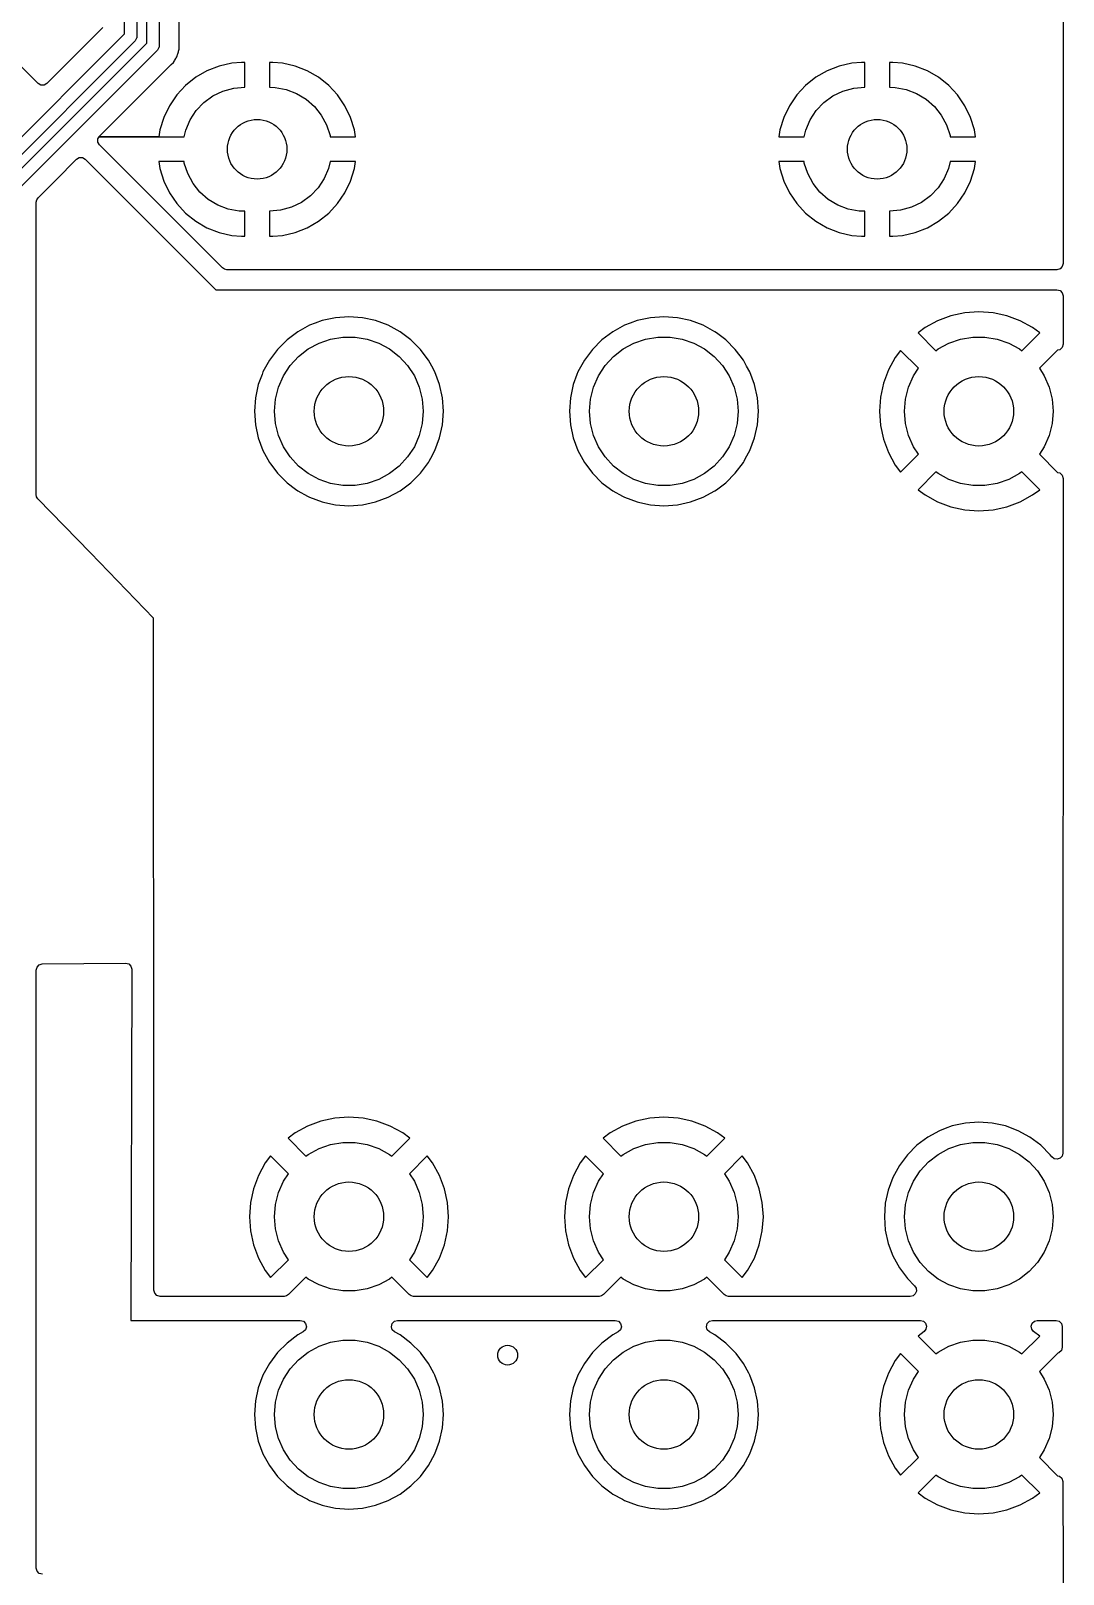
# Model space of a CAD drawing. Extents: x 0.79 to 7.48, y -4.92 to -0.79.
# Drawn here: x 6.661 to 7.48, y -3.867 to -2.642 of the extents above; entities that cross this region are included whole.
import ezdxf

# ---------------------------------------------------------------- set-up
doc = ezdxf.new("R2010")
doc.units = 0
doc.header["$MEASUREMENT"] = 0
doc.layers.add('BLACK', color=7, linetype='CONTINUOUS')

msp = doc.modelspace()

# ---------------------------------------------------------------- linework, layer by layer
at = {"layer": 'BLACK', "linetype": 'CONTINUOUS'}
for p, q in [((6.75295, -2.65209), (6.75295, -1.37421)), ((6.7628, -1.37394), (6.7628, -2.65413)), ((6.73524, -2.64475), (6.73524, -1.39193)), ((6.74508, -1.38701), (6.74508, -2.64679)), ((7.4803, -2.02062), (7.4803, -2.8269)), ((6.77856, -2.65194), (6.77856, -2.59088)), ((6.71804, -2.63965), (6.67358, -2.6841)), ((6.62152, -2.75847), (6.73524, -2.64475)), ((6.74364, -2.65027), (6.62992, -2.76398)), ((6.63924, -2.7658), (6.75295, -2.65209)), ((6.74422, -2.6492), (6.74364, -2.65027)), ((6.74488, -2.64817), (6.74422, -2.6492)), ((6.74491, -2.64793), (6.74488, -2.64817)), ((6.74497, -2.64783), (6.74491, -2.64793)), ((6.74508, -2.64679), (6.74495, -2.64766)), ((6.74495, -2.64766), (6.74497, -2.64783)), ((6.76194, -2.65654), (6.76135, -2.65761)), ((6.7626, -2.65551), (6.76194, -2.65654)), ((6.76263, -2.65527), (6.7626, -2.65551)), ((6.76268, -2.65517), (6.76263, -2.65527)), ((6.7628, -2.65413), (6.76267, -2.655)), ((6.76267, -2.655), (6.76268, -2.65517)), ((6.77863, -2.65277), (6.77856, -2.65194)), ((6.77856, -2.65544), (6.77859, -2.65494)), ((6.77856, -2.65697), (6.77856, -2.65544)), ((6.77859, -2.65494), (6.77873, -2.65355)), ((6.77875, -2.65341), (6.77863, -2.65277)), ((6.77873, -2.65355), (6.77875, -2.65341)), ((6.76135, -2.65761), (6.64764, -2.77132)), ((6.66668, -2.6841), (6.64996, -2.66739)), ((6.7722, -2.66906), (6.77231, -2.66895)), ((6.77231, -2.66895), (6.77407, -2.66731)), ((6.77407, -2.66731), (6.77487, -2.666)), ((6.77487, -2.666), (6.77515, -2.66558)), ((6.77515, -2.66558), (6.77608, -2.66436)), ((6.77608, -2.66436), (6.77632, -2.66375)), ((6.77632, -2.66375), (6.77669, -2.66301)), ((6.77669, -2.66301), (6.77703, -2.66245)), ((6.77703, -2.66245), (6.77744, -2.66097)), ((6.77744, -2.66097), (6.7776, -2.6605)), ((6.7776, -2.6605), (6.77816, -2.65907)), ((6.77816, -2.65907), (6.77823, -2.65842)), ((6.77823, -2.65842), (6.77839, -2.6576)), ((6.77839, -2.6576), (6.77849, -2.65725)), ((6.77849, -2.65725), (6.77856, -2.65697)), ((6.82041, -2.6679), (6.81034, -2.6702)), ((6.82813, -2.66732), (6.82041, -2.6679)), ((6.83071, -2.66732), (6.82813, -2.66732)), ((6.83071, -2.68701), (6.83071, -2.66732)), ((6.85297, -2.66732), (6.85039, -2.66732)), ((6.85039, -2.66732), (6.85039, -2.68701)), ((6.86069, -2.6679), (6.85297, -2.66732)), ((6.87076, -2.6702), (6.86069, -2.6679)), ((7.31254, -2.6679), (7.30247, -2.6702)), ((7.32026, -2.66732), (7.31254, -2.6679)), ((7.32283, -2.66732), (7.32026, -2.66732)), ((7.32283, -2.68701), (7.32283, -2.66732)), ((7.3451, -2.66732), (7.34252, -2.66732)), ((7.34252, -2.66732), (7.34252, -2.68701)), ((7.35282, -2.6679), (7.3451, -2.66732)), ((7.36288, -2.6702), (7.35282, -2.6679)), ((6.71537, -2.72589), (6.7722, -2.66906)), ((6.79179, -2.67913), (6.78371, -2.68557)), ((6.80073, -2.67397), (6.79179, -2.67913)), ((6.81034, -2.6702), (6.80073, -2.67397)), ((6.88037, -2.67397), (6.87076, -2.6702)), ((6.88931, -2.67913), (6.88037, -2.67397)), ((6.89739, -2.68557), (6.88931, -2.67913)), ((7.28391, -2.67913), (7.27584, -2.68557)), ((7.29286, -2.67397), (7.28391, -2.67913)), ((7.30247, -2.6702), (7.29286, -2.67397)), ((7.3725, -2.67397), (7.36288, -2.6702)), ((7.38144, -2.67913), (7.3725, -2.67397)), ((7.38951, -2.68557), (7.38144, -2.67913)), ((6.66887, -2.68537), (6.66668, -2.6841)), ((6.6714, -2.68537), (6.66887, -2.68537)), ((6.67358, -2.6841), (6.6714, -2.68537)), ((6.77669, -2.69314), (6.77087, -2.70167)), ((6.78371, -2.68557), (6.77669, -2.69314)), ((6.80547, -2.69397), (6.81342, -2.69015)), ((6.81342, -2.69015), (6.82192, -2.6878)), ((6.82192, -2.6878), (6.83071, -2.68701)), ((6.85039, -2.68701), (6.85481, -2.68721)), ((6.85481, -2.68721), (6.86349, -2.68878)), ((6.86349, -2.68878), (6.87175, -2.69188)), ((6.87175, -2.69188), (6.87932, -2.69641)), ((6.90441, -2.69314), (6.89739, -2.68557)), ((6.91023, -2.70168), (6.90441, -2.69314)), ((7.26882, -2.69314), (7.263, -2.70167)), ((7.27584, -2.68557), (7.26882, -2.69314)), ((7.29759, -2.69397), (7.30554, -2.69015)), ((7.30554, -2.69015), (7.31405, -2.6878)), ((7.31405, -2.6878), (7.32283, -2.68701)), ((7.34252, -2.68701), (7.34693, -2.68721)), ((7.34693, -2.68721), (7.35561, -2.68878)), ((7.35561, -2.68878), (7.36387, -2.69188)), ((7.36387, -2.69188), (7.37145, -2.69641)), ((7.39654, -2.69314), (7.38951, -2.68557)), ((7.40235, -2.70168), (7.39654, -2.69314)), ((6.77087, -2.70167), (6.76639, -2.71098)), ((6.78737, -2.7129), (6.79223, -2.70554)), ((6.79223, -2.70554), (6.79833, -2.69916)), ((6.79833, -2.69916), (6.80547, -2.69397)), ((6.87932, -2.69641), (6.88596, -2.70221)), ((6.88596, -2.70221), (6.89147, -2.70911)), ((6.91471, -2.71098), (6.91023, -2.70168)), ((7.263, -2.70167), (7.25852, -2.71098)), ((7.2795, -2.7129), (7.28436, -2.70554)), ((7.28436, -2.70554), (7.29046, -2.69916)), ((7.29046, -2.69916), (7.29759, -2.69397)), ((7.37145, -2.69641), (7.37809, -2.70221)), ((7.37809, -2.70221), (7.38359, -2.70911)), ((7.40683, -2.71098), (7.40235, -2.70168)), ((6.76639, -2.71098), (6.76335, -2.72085)), ((6.7839, -2.72101), (6.78737, -2.7129)), ((6.89147, -2.70911), (6.89565, -2.71688)), ((6.89565, -2.71688), (6.89837, -2.72527)), ((6.91775, -2.72085), (6.91471, -2.71098)), ((7.25852, -2.71098), (7.25548, -2.72085)), ((7.27603, -2.72101), (7.2795, -2.7129)), ((7.38359, -2.70911), (7.38777, -2.71688)), ((7.38777, -2.71688), (7.3905, -2.72527)), ((7.40988, -2.72085), (7.40683, -2.71098)), ((6.71411, -2.72808), (6.71509, -2.72638)), ((6.71411, -2.7306), (6.71411, -2.72808)), ((6.71509, -2.72638), (6.71537, -2.72589)), ((6.71509, -2.72638), (6.76252, -2.72638)), ((6.76252, -2.72638), (6.71509, -2.72638)), ((6.76335, -2.72085), (6.76252, -2.72638)), ((6.76252, -2.72638), (6.78268, -2.72638)), ((6.78268, -2.72638), (6.7839, -2.72101)), ((6.89837, -2.72527), (6.89852, -2.72638)), ((6.89852, -2.72638), (6.91859, -2.72638)), ((6.91859, -2.72638), (6.91775, -2.72085)), ((7.25548, -2.72085), (7.25464, -2.72638)), ((7.25464, -2.72638), (7.27481, -2.72638)), ((7.27481, -2.72638), (7.27603, -2.72101)), ((7.3905, -2.72527), (7.39065, -2.72638)), ((7.39065, -2.72638), (7.41071, -2.72638)), ((7.41071, -2.72638), (7.40988, -2.72085)), ((6.71537, -2.73279), (6.71411, -2.7306)), ((6.72864, -2.74606), (6.71537, -2.73279)), ((6.68062, -2.76063), (6.69718, -2.74408)), ((6.69718, -2.74408), (6.69937, -2.74282)), ((6.69937, -2.74282), (6.70189, -2.74282)), ((6.70189, -2.74282), (6.70408, -2.74408)), ((6.70408, -2.74408), (6.80775, -2.84775)), ((6.81293, -2.83035), (6.72864, -2.74606)), ((6.78258, -2.74606), (6.76252, -2.74606)), ((6.76252, -2.74606), (6.76335, -2.75159)), ((6.76335, -2.75159), (6.76639, -2.76146)), ((6.78273, -2.74717), (6.78258, -2.74606)), ((6.78546, -2.75556), (6.78273, -2.74717)), ((6.8972, -2.75143), (6.89373, -2.75954)), ((6.89842, -2.74606), (6.8972, -2.75143)), ((6.91859, -2.74606), (6.89842, -2.74606)), ((6.91471, -2.76146), (6.91775, -2.75159)), ((6.91775, -2.75159), (6.91859, -2.74606)), ((7.27471, -2.74606), (7.25464, -2.74606)), ((7.25464, -2.74606), (7.25548, -2.75159)), ((7.25548, -2.75159), (7.25852, -2.76146)), ((7.27486, -2.74717), (7.27471, -2.74606)), ((7.27758, -2.75556), (7.27486, -2.74717)), ((7.38932, -2.75143), (7.38586, -2.75954)), ((7.39055, -2.74606), (7.38932, -2.75143)), ((7.41071, -2.74606), (7.39055, -2.74606)), ((7.40683, -2.76146), (7.40988, -2.75159)), ((7.40988, -2.75159), (7.41071, -2.74606)), ((6.66661, -2.77465), (6.68062, -2.76063)), ((6.76639, -2.76146), (6.77087, -2.77077)), ((6.78964, -2.76333), (6.78546, -2.75556)), ((6.79514, -2.77023), (6.78964, -2.76333)), ((6.88887, -2.7669), (6.88277, -2.77328)), ((6.89373, -2.75954), (6.88887, -2.7669)), ((6.91023, -2.77077), (6.91471, -2.76146)), ((7.25852, -2.76146), (7.263, -2.77077)), ((7.28176, -2.76333), (7.27758, -2.75556)), ((7.28726, -2.77023), (7.28176, -2.76333)), ((7.381, -2.7669), (7.3749, -2.77328)), ((7.38586, -2.75954), (7.381, -2.7669)), ((7.40235, -2.77077), (7.40683, -2.76146)), ((6.66518, -2.7781), (6.66555, -2.77624)), ((6.66518, -2.94409), (6.66518, -2.7781)), ((6.66555, -2.77624), (6.66661, -2.77465)), ((6.77087, -2.77077), (6.77669, -2.7793)), ((6.80178, -2.77603), (6.79514, -2.77023)), ((6.80936, -2.78056), (6.80178, -2.77603)), ((6.87563, -2.77847), (6.86769, -2.7823)), ((6.88277, -2.77328), (6.87563, -2.77847)), ((6.90441, -2.7793), (6.91023, -2.77077)), ((7.263, -2.77077), (7.26882, -2.7793)), ((7.29391, -2.77603), (7.28726, -2.77023)), ((7.30148, -2.78056), (7.29391, -2.77603)), ((7.36776, -2.77847), (7.35981, -2.7823)), ((7.3749, -2.77328), (7.36776, -2.77847)), ((7.39654, -2.7793), (7.40235, -2.77077)), ((6.77669, -2.7793), (6.78371, -2.78687)), ((6.78371, -2.78687), (6.79179, -2.79331)), ((6.81762, -2.78366), (6.80936, -2.78056)), ((6.8263, -2.78523), (6.81762, -2.78366)), ((6.83071, -2.78543), (6.8263, -2.78523)), ((6.83071, -2.80512), (6.83071, -2.78543)), ((6.85918, -2.78464), (6.85039, -2.78543)), ((6.85039, -2.78543), (6.85039, -2.80512)), ((6.86769, -2.7823), (6.85918, -2.78464)), ((6.88931, -2.79331), (6.89739, -2.78687)), ((6.89739, -2.78687), (6.90441, -2.7793)), ((7.26882, -2.7793), (7.27584, -2.78687)), ((7.27584, -2.78687), (7.28391, -2.79331)), ((7.30974, -2.78366), (7.30148, -2.78056)), ((7.31842, -2.78523), (7.30974, -2.78366)), ((7.32283, -2.78543), (7.31842, -2.78523)), ((7.32283, -2.80512), (7.32283, -2.78543)), ((7.35131, -2.78464), (7.34252, -2.78543)), ((7.34252, -2.78543), (7.34252, -2.80512)), ((7.35981, -2.7823), (7.35131, -2.78464)), ((7.38144, -2.79331), (7.38951, -2.78687)), ((7.38951, -2.78687), (7.39654, -2.7793)), ((6.79179, -2.79331), (6.80073, -2.79847)), ((6.80073, -2.79847), (6.81034, -2.80224)), ((6.81034, -2.80224), (6.82041, -2.80454)), ((6.86069, -2.80454), (6.87076, -2.80224)), ((6.87076, -2.80224), (6.88037, -2.79847)), ((6.88037, -2.79847), (6.88931, -2.79331)), ((7.28391, -2.79331), (7.29286, -2.79847)), ((7.29286, -2.79847), (7.30247, -2.80224)), ((7.30247, -2.80224), (7.31254, -2.80454)), ((7.35282, -2.80454), (7.36288, -2.80224)), ((7.36288, -2.80224), (7.3725, -2.79847)), ((7.3725, -2.79847), (7.38144, -2.79331)), ((6.82041, -2.80454), (6.82813, -2.80512)), ((6.82813, -2.80512), (6.83071, -2.80512)), ((6.85039, -2.80512), (6.85297, -2.80512)), ((6.85297, -2.80512), (6.86069, -2.80454)), ((7.31254, -2.80454), (7.32026, -2.80512)), ((7.32026, -2.80512), (7.32283, -2.80512)), ((7.34252, -2.80512), (7.3451, -2.80512)), ((7.3451, -2.80512), (7.35282, -2.80454)), ((7.4803, -2.8269), (7.47964, -2.82934)), ((6.81451, -2.83141), (6.81293, -2.83035)), ((6.81638, -2.83178), (6.81451, -2.83141)), ((7.47541, -2.83178), (6.81638, -2.83178)), ((7.47785, -2.83113), (7.47541, -2.83178)), ((7.47964, -2.82934), (7.47785, -2.83113)), ((6.80775, -2.84775), (7.47541, -2.84775)), ((7.47541, -2.84775), (7.47785, -2.8484)), ((7.47785, -2.8484), (7.47964, -2.85019)), ((7.47964, -2.85019), (7.4803, -2.85263)), ((7.4803, -2.85263), (7.4803, -2.88281)), ((6.88222, -2.87586), (6.87283, -2.88099)), ((6.88657, -2.87424), (6.88222, -2.87586)), ((6.88222, -2.87586), (6.88222, -2.87586)), ((6.88222, -2.87586), (6.88222, -2.87586)), ((6.89225, -2.87212), (6.88657, -2.87424)), ((6.90271, -2.86984), (6.89225, -2.87212)), ((6.91339, -2.86908), (6.90271, -2.86984)), ((6.92406, -2.86984), (6.91339, -2.86908)), ((6.93452, -2.87212), (6.92406, -2.86984)), ((6.94455, -2.87586), (6.93452, -2.87212)), ((6.93452, -2.87212), (6.93452, -2.87212)), ((6.95394, -2.88099), (6.94455, -2.87586)), ((6.94455, -2.87586), (6.94455, -2.87586)), ((6.94455, -2.87586), (6.94455, -2.87586)), ((7.13222, -2.87586), (7.12283, -2.88099)), ((7.13657, -2.87424), (7.13222, -2.87586)), ((7.13222, -2.87586), (7.13222, -2.87586)), ((7.13222, -2.87586), (7.13222, -2.87586)), ((7.14225, -2.87212), (7.13657, -2.87424)), ((7.15271, -2.86984), (7.14225, -2.87212)), ((7.16339, -2.86908), (7.15271, -2.86984)), ((7.17406, -2.86984), (7.16339, -2.86908)), ((7.18452, -2.87212), (7.17406, -2.86984)), ((7.19455, -2.87586), (7.18452, -2.87212)), ((7.18452, -2.87212), (7.18452, -2.87212)), ((7.20394, -2.88099), (7.19455, -2.87586)), ((7.19455, -2.87586), (7.19455, -2.87586)), ((7.19455, -2.87586), (7.19455, -2.87586)), ((7.38059, -2.87229), (7.37071, -2.87768)), ((7.39115, -2.86835), (7.38059, -2.87229)), ((7.40215, -2.86596), (7.39115, -2.86835)), ((7.41339, -2.86515), (7.40215, -2.86596)), ((7.42462, -2.86596), (7.41339, -2.86515)), ((7.43563, -2.86835), (7.42462, -2.86596)), ((7.44618, -2.87229), (7.43563, -2.86835)), ((7.45606, -2.87768), (7.44618, -2.87229)), ((6.86426, -2.8874), (6.85669, -2.89497)), ((6.87283, -2.88099), (6.86426, -2.8874)), ((6.88966, -2.89001), (6.89889, -2.88685)), ((6.89889, -2.88685), (6.90851, -2.88524)), ((6.90851, -2.88524), (6.91826, -2.88524)), ((6.91826, -2.88524), (6.92788, -2.88685)), ((6.92788, -2.88685), (6.93711, -2.89001)), ((6.96251, -2.8874), (6.95394, -2.88099)), ((6.95394, -2.88099), (6.95394, -2.88099)), ((6.95394, -2.88099), (6.95394, -2.88099)), ((6.97008, -2.89497), (6.96251, -2.8874)), ((7.11426, -2.8874), (7.10669, -2.89497)), ((7.12283, -2.88099), (7.11426, -2.8874)), ((7.13966, -2.89001), (7.14889, -2.88685)), ((7.14889, -2.88685), (7.15851, -2.88524)), ((7.15851, -2.88524), (7.16826, -2.88524)), ((7.16826, -2.88524), (7.17788, -2.88685)), ((7.17788, -2.88685), (7.18711, -2.89001)), ((7.20514, -2.88189), (7.20394, -2.88099)), ((7.20394, -2.88099), (7.20394, -2.88099)), ((7.20394, -2.88099), (7.20394, -2.88099)), ((7.21251, -2.8874), (7.20514, -2.88189)), ((7.22008, -2.89497), (7.21251, -2.8874)), ((7.37071, -2.87768), (7.3651, -2.88189)), ((7.3651, -2.88189), (7.37928, -2.89606)), ((7.3651, -2.88189), (7.3651, -2.88189)), ((7.38966, -2.89001), (7.39889, -2.88685)), ((7.39889, -2.88685), (7.40851, -2.88524)), ((7.40851, -2.88524), (7.41826, -2.88524)), ((7.41826, -2.88524), (7.42788, -2.88685)), ((7.42788, -2.88685), (7.43711, -2.89001)), ((7.4475, -2.89606), (7.46168, -2.88189)), ((7.46168, -2.88189), (7.45606, -2.87768)), ((7.4803, -2.88281), (7.48029, -2.8909)), ((6.85669, -2.89497), (6.85028, -2.90354)), ((6.86678, -2.90782), (6.87339, -2.90065)), ((6.87339, -2.90065), (6.88109, -2.89466)), ((6.88109, -2.89466), (6.88966, -2.89001)), ((6.93711, -2.89001), (6.94569, -2.89466)), ((6.94569, -2.89466), (6.95338, -2.90065)), ((6.95338, -2.90065), (6.95999, -2.90782)), ((6.97402, -2.90024), (6.97008, -2.89497)), ((6.97649, -2.90354), (6.97402, -2.90024)), ((7.10669, -2.89497), (7.10028, -2.90354)), ((7.11678, -2.90782), (7.12339, -2.90065)), ((7.12339, -2.90065), (7.13109, -2.89466)), ((7.13109, -2.89466), (7.13966, -2.89001)), ((7.18711, -2.89001), (7.19569, -2.89466)), ((7.19569, -2.89466), (7.20338, -2.90065)), ((7.20338, -2.90065), (7.20999, -2.90782)), ((7.22402, -2.90024), (7.22008, -2.89497)), ((7.22649, -2.90354), (7.22402, -2.90024)), ((7.34698, -2.90142), (7.34158, -2.9113)), ((7.35118, -2.8958), (7.34698, -2.90142)), ((7.36536, -2.90999), (7.35118, -2.8958)), ((7.35118, -2.8958), (7.35118, -2.8958)), ((7.37928, -2.89606), (7.38109, -2.89466)), ((7.38109, -2.89466), (7.38966, -2.89001)), ((7.43711, -2.89001), (7.44569, -2.89466)), ((7.44569, -2.89466), (7.4475, -2.89606)), ((7.47578, -2.89562), (7.46141, -2.90999)), ((7.47765, -2.89524), (7.47578, -2.89562)), ((7.47958, -2.89344), (7.47765, -2.89524)), ((7.48029, -2.8909), (7.47958, -2.89344)), ((6.84515, -2.91293), (6.84441, -2.91491)), ((6.85028, -2.90354), (6.84515, -2.91293)), ((6.84515, -2.91293), (6.84515, -2.91293)), ((6.84515, -2.91293), (6.84515, -2.91293)), ((6.86145, -2.91599), (6.86678, -2.90782)), ((6.95999, -2.90782), (6.96532, -2.91599)), ((6.97908, -2.90828), (6.97649, -2.90354)), ((6.98162, -2.91293), (6.97908, -2.90828)), ((6.98536, -2.92296), (6.98162, -2.91293)), ((7.09515, -2.91293), (7.09441, -2.91491)), ((7.10028, -2.90354), (7.09515, -2.91293)), ((7.09515, -2.91293), (7.09515, -2.91293)), ((7.09515, -2.91293), (7.09515, -2.91293)), ((7.11145, -2.91599), (7.11678, -2.90782)), ((7.20999, -2.90782), (7.21532, -2.91599)), ((7.22908, -2.90828), (7.22649, -2.90354)), ((7.23162, -2.91293), (7.22908, -2.90828)), ((7.23536, -2.92296), (7.23162, -2.91293)), ((7.34158, -2.9113), (7.33764, -2.92185)), ((7.36145, -2.91599), (7.36536, -2.90999)), ((7.46141, -2.90999), (7.46532, -2.91599)), ((6.84141, -2.92296), (6.83914, -2.93342)), ((6.84441, -2.91491), (6.84141, -2.92296)), ((6.85514, -2.93437), (6.85753, -2.92492)), ((6.85753, -2.92492), (6.86145, -2.91599)), ((6.96532, -2.91599), (6.96924, -2.92492)), ((6.96924, -2.92492), (6.97164, -2.93437)), ((6.98764, -2.93342), (6.98536, -2.92296)), ((7.09141, -2.92296), (7.08914, -2.93342)), ((7.09441, -2.91491), (7.09141, -2.92296)), ((7.10514, -2.93437), (7.10753, -2.92492)), ((7.10753, -2.92492), (7.11145, -2.91599)), ((7.21532, -2.91599), (7.21924, -2.92492)), ((7.21924, -2.92492), (7.22164, -2.93437)), ((7.23764, -2.93342), (7.23536, -2.92296)), ((7.33764, -2.92185), (7.33525, -2.93286)), ((7.35514, -2.93437), (7.35753, -2.92492)), ((7.35753, -2.92492), (7.36145, -2.91599)), ((7.46532, -2.91599), (7.46924, -2.92492)), ((7.46924, -2.92492), (7.47164, -2.93437)), ((6.83914, -2.93342), (6.83837, -2.94409)), ((6.85433, -2.94409), (6.85514, -2.93437)), ((6.97164, -2.93437), (6.97244, -2.94409)), ((6.9884, -2.94409), (6.98764, -2.93342)), ((7.08914, -2.93342), (7.08837, -2.94409)), ((7.10433, -2.94409), (7.10514, -2.93437)), ((7.22164, -2.93437), (7.22244, -2.94409)), ((7.2384, -2.94409), (7.23764, -2.93342)), ((7.33525, -2.93286), (7.33444, -2.94409)), ((7.35433, -2.94409), (7.35514, -2.93437)), ((7.47164, -2.93437), (7.47244, -2.94409)), ((6.66518, -3.01008), (6.66518, -2.94409)), ((6.83837, -2.94409), (6.83914, -2.95477)), ((6.85514, -2.95381), (6.85433, -2.94409)), ((6.97244, -2.94409), (6.97164, -2.95381)), ((6.98764, -2.95477), (6.9884, -2.94409)), ((7.08837, -2.94409), (7.08914, -2.95477)), ((7.10514, -2.95381), (7.10433, -2.94409)), ((7.22244, -2.94409), (7.22164, -2.95381)), ((7.23764, -2.95477), (7.2384, -2.94409)), ((7.2384, -2.94409), (7.2384, -2.94409)), ((7.33444, -2.94409), (7.33525, -2.95533)), ((7.35514, -2.95381), (7.35433, -2.94409)), ((7.47244, -2.94409), (7.47164, -2.95381)), ((6.83914, -2.95477), (6.84141, -2.96523)), ((6.85753, -2.96327), (6.85514, -2.95381)), ((6.97164, -2.95381), (6.96924, -2.96327)), ((6.98536, -2.96523), (6.98764, -2.95477)), ((7.08914, -2.95477), (7.09141, -2.96523)), ((7.10753, -2.96327), (7.10514, -2.95381)), ((7.22164, -2.95381), (7.21924, -2.96327)), ((7.23536, -2.96523), (7.23764, -2.95477)), ((7.33525, -2.95533), (7.33764, -2.96633)), ((7.35753, -2.96327), (7.35514, -2.95381)), ((7.47164, -2.95381), (7.46924, -2.96327)), ((6.84141, -2.96523), (6.84141, -2.96523)), ((6.84141, -2.96523), (6.84515, -2.97526)), ((6.86145, -2.9722), (6.85753, -2.96327)), ((6.86678, -2.98037), (6.86145, -2.9722)), ((6.96532, -2.9722), (6.95999, -2.98037)), ((6.96924, -2.96327), (6.96532, -2.9722)), ((6.98162, -2.97526), (6.98536, -2.96523)), ((7.09141, -2.96523), (7.09141, -2.96523)), ((7.09141, -2.96523), (7.09515, -2.97526)), ((7.11145, -2.9722), (7.10753, -2.96327)), ((7.11678, -2.98037), (7.11145, -2.9722)), ((7.21532, -2.9722), (7.20999, -2.98037)), ((7.21924, -2.96327), (7.21532, -2.9722)), ((7.23162, -2.97526), (7.23536, -2.96523)), ((7.33764, -2.96633), (7.34158, -2.97689)), ((7.36145, -2.9722), (7.35753, -2.96327)), ((7.36536, -2.9782), (7.36145, -2.9722)), ((7.46532, -2.9722), (7.46141, -2.9782)), ((7.46924, -2.96327), (7.46532, -2.9722)), ((6.84515, -2.97526), (6.84515, -2.97526)), ((6.84515, -2.97526), (6.84515, -2.97526)), ((6.84515, -2.97526), (6.85028, -2.98465)), ((6.85028, -2.98465), (6.8506, -2.98507)), ((6.8506, -2.98507), (6.85669, -2.99322)), ((6.87339, -2.98754), (6.86678, -2.98037)), ((6.95999, -2.98037), (6.95338, -2.98754)), ((6.97008, -2.99322), (6.97649, -2.98465)), ((6.97649, -2.98465), (6.97699, -2.98374)), ((6.97699, -2.98374), (6.97828, -2.98138)), ((6.97828, -2.98138), (6.98162, -2.97526)), ((7.09515, -2.97526), (7.09515, -2.97526)), ((7.09515, -2.97526), (7.09515, -2.97526)), ((7.09515, -2.97526), (7.10028, -2.98465)), ((7.10028, -2.98465), (7.1006, -2.98507)), ((7.1006, -2.98507), (7.10669, -2.99322)), ((7.12339, -2.98754), (7.11678, -2.98037)), ((7.20999, -2.98037), (7.20338, -2.98754)), ((7.22008, -2.99322), (7.22649, -2.98465)), ((7.22649, -2.98465), (7.22699, -2.98374)), ((7.22699, -2.98374), (7.22828, -2.98138)), ((7.22828, -2.98138), (7.23162, -2.97526)), ((7.34158, -2.97689), (7.34698, -2.98677)), ((7.34698, -2.98677), (7.35118, -2.99238)), ((7.35118, -2.99238), (7.36536, -2.9782)), ((7.46141, -2.9782), (7.47579, -2.99258)), ((6.85669, -2.99322), (6.86426, -3.00079)), ((6.88109, -2.99353), (6.87339, -2.98754)), ((6.88966, -2.99818), (6.88109, -2.99353)), ((6.89889, -3.00134), (6.88966, -2.99818)), ((6.93711, -2.99818), (6.92788, -3.00134)), ((6.94569, -2.99353), (6.93711, -2.99818)), ((6.95338, -2.98754), (6.94569, -2.99353)), ((6.96251, -3.00079), (6.97008, -2.99322)), ((7.10669, -2.99322), (7.11426, -3.00079)), ((7.13109, -2.99353), (7.12339, -2.98754)), ((7.13966, -2.99818), (7.13109, -2.99353)), ((7.14889, -3.00134), (7.13966, -2.99818)), ((7.18711, -2.99818), (7.17788, -3.00134)), ((7.19569, -2.99353), (7.18711, -2.99818)), ((7.20338, -2.98754), (7.19569, -2.99353)), ((7.21251, -3.00079), (7.22008, -2.99322)), ((7.37928, -2.99212), (7.3651, -3.0063)), ((7.38109, -2.99353), (7.37928, -2.99212)), ((7.38966, -2.99818), (7.38109, -2.99353)), ((7.39889, -3.00134), (7.38966, -2.99818)), ((7.43711, -2.99818), (7.42788, -3.00134)), ((7.44569, -2.99353), (7.43711, -2.99818)), ((7.4475, -2.99212), (7.44569, -2.99353)), ((7.46168, -3.0063), (7.4475, -2.99212)), ((7.47579, -2.99258), (7.47761, -2.99296)), ((7.47761, -2.99296), (7.47954, -2.99476)), ((7.47954, -2.99476), (7.48025, -2.9973)), ((7.48025, -2.9973), (7.48004, -3.53259)), ((6.66553, -3.01191), (6.66518, -3.01008)), ((6.86426, -3.00079), (6.87097, -3.00581)), ((6.87097, -3.00581), (6.87283, -3.0072)), ((6.87283, -3.0072), (6.88054, -3.01141)), ((6.88054, -3.01141), (6.88222, -3.01233)), ((6.90851, -3.00295), (6.89889, -3.00134)), ((6.91826, -3.00295), (6.90851, -3.00295)), ((6.92788, -3.00134), (6.91826, -3.00295)), ((6.94455, -3.01233), (6.95394, -3.0072)), ((6.95394, -3.0072), (6.96251, -3.00079)), ((7.11426, -3.00079), (7.12097, -3.00581)), ((7.12097, -3.00581), (7.12283, -3.0072)), ((7.12283, -3.0072), (7.13054, -3.01141)), ((7.13054, -3.01141), (7.13222, -3.01233)), ((7.15851, -3.00295), (7.14889, -3.00134)), ((7.16826, -3.00295), (7.15851, -3.00295)), ((7.17788, -3.00134), (7.16826, -3.00295)), ((7.19455, -3.01233), (7.20394, -3.0072)), ((7.20394, -3.0072), (7.20514, -3.0063)), ((7.20514, -3.0063), (7.21251, -3.00079)), ((7.3651, -3.0063), (7.37071, -3.0105)), ((7.37071, -3.0105), (7.38059, -3.0159)), ((7.40851, -3.00295), (7.39889, -3.00134)), ((7.41826, -3.00295), (7.40851, -3.00295)), ((7.42788, -3.00134), (7.41826, -3.00295)), ((7.44618, -3.0159), (7.45606, -3.0105)), ((7.45606, -3.0105), (7.46168, -3.0063)), ((6.66655, -3.01348), (6.66553, -3.01191)), ((6.70828, -3.05652), (6.66655, -3.01348)), ((6.88222, -3.01233), (6.89225, -3.01607)), ((6.89225, -3.01607), (6.89225, -3.01607)), ((6.89225, -3.01607), (6.89225, -3.01607)), ((6.89225, -3.01607), (6.89421, -3.0165)), ((6.89421, -3.0165), (6.90271, -3.01834)), ((6.90271, -3.01834), (6.91339, -3.01911)), ((6.91339, -3.01911), (6.92406, -3.01834)), ((6.92406, -3.01834), (6.93452, -3.01607)), ((6.93452, -3.01607), (6.94455, -3.01233)), ((7.13222, -3.01233), (7.14225, -3.01607)), ((7.14225, -3.01607), (7.14225, -3.01607)), ((7.14225, -3.01607), (7.14225, -3.01607)), ((7.14225, -3.01607), (7.14421, -3.0165)), ((7.14421, -3.0165), (7.15271, -3.01834)), ((7.15271, -3.01834), (7.16339, -3.01911)), ((7.16339, -3.01911), (7.17406, -3.01834)), ((7.17406, -3.01834), (7.18452, -3.01607)), ((7.18452, -3.01607), (7.19455, -3.01233)), ((7.38059, -3.0159), (7.39115, -3.01984)), ((7.39115, -3.01984), (7.40215, -3.02223)), ((7.40215, -3.02223), (7.41339, -3.02304)), ((7.41339, -3.02304), (7.42462, -3.02223)), ((7.42462, -3.02223), (7.43563, -3.01984)), ((7.43563, -3.01984), (7.44618, -3.0159)), ((6.7583, -3.10813), (6.70828, -3.05652)), ((6.75853, -3.52086), (6.7583, -3.10813)), ((6.66518, -3.38745), (6.66582, -3.38502)), ((6.66518, -3.86191), (6.66518, -3.38745)), ((6.66582, -3.38502), (6.66759, -3.38324)), ((6.66759, -3.38324), (6.67001, -3.38257)), ((6.67001, -3.38257), (6.7361, -3.3819)), ((6.7361, -3.3819), (6.73856, -3.38254)), ((6.73856, -3.38254), (6.74037, -3.38433)), ((6.74103, -3.3868), (6.74021, -3.66535)), ((6.74037, -3.38433), (6.74103, -3.3868)), ((6.88059, -3.51126), (6.87071, -3.51666)), ((6.89115, -3.50733), (6.88059, -3.51126)), ((6.90215, -3.50493), (6.89115, -3.50733)), ((6.91339, -3.50413), (6.90215, -3.50493)), ((6.92462, -3.50493), (6.91339, -3.50413)), ((6.93563, -3.50733), (6.92462, -3.50493)), ((6.94618, -3.51126), (6.93563, -3.50733)), ((6.95606, -3.51666), (6.94618, -3.51126)), ((7.13059, -3.51126), (7.12071, -3.51666)), ((7.14115, -3.50733), (7.13059, -3.51126)), ((7.15215, -3.50493), (7.14115, -3.50733)), ((7.16339, -3.50413), (7.15215, -3.50493)), ((7.17462, -3.50493), (7.16339, -3.50413)), ((7.18563, -3.50733), (7.17462, -3.50493)), ((7.19618, -3.51126), (7.18563, -3.50733)), ((7.20606, -3.51666), (7.19618, -3.51126)), ((7.38657, -3.51321), (7.38222, -3.51484)), ((7.39225, -3.5111), (7.38657, -3.51321)), ((7.40271, -3.50882), (7.39225, -3.5111)), ((7.41339, -3.50806), (7.40271, -3.50882)), ((7.42406, -3.50882), (7.41339, -3.50806)), ((7.43452, -3.5111), (7.42406, -3.50882)), ((7.44455, -3.51484), (7.43452, -3.5111)), ((7.43452, -3.5111), (7.43452, -3.5111)), ((6.75856, -3.58307), (6.75853, -3.52086)), ((6.87071, -3.51666), (6.8651, -3.52086)), ((6.8651, -3.52086), (6.87928, -3.53504)), ((6.8651, -3.52086), (6.8651, -3.52086)), ((6.88966, -3.52899), (6.89889, -3.52582)), ((6.89889, -3.52582), (6.90851, -3.52422)), ((6.90851, -3.52422), (6.91826, -3.52422)), ((6.91826, -3.52422), (6.92788, -3.52582)), ((6.92788, -3.52582), (6.93711, -3.52899)), ((6.9475, -3.53504), (6.96168, -3.52086)), ((6.96168, -3.52086), (6.95606, -3.51666)), ((7.12071, -3.51666), (7.1151, -3.52086)), ((7.1151, -3.52086), (7.12928, -3.53504)), ((7.1151, -3.52086), (7.1151, -3.52086)), ((7.13966, -3.52899), (7.14889, -3.52582)), ((7.14889, -3.52582), (7.15851, -3.52422)), ((7.15851, -3.52422), (7.16826, -3.52422)), ((7.16826, -3.52422), (7.17788, -3.52582)), ((7.17788, -3.52582), (7.18711, -3.52899)), ((7.1975, -3.53504), (7.21168, -3.52086)), ((7.21168, -3.52086), (7.20606, -3.51666)), ((7.37283, -3.51996), (7.36426, -3.52638)), ((7.38222, -3.51484), (7.37283, -3.51996)), ((7.38222, -3.51484), (7.38222, -3.51484)), ((7.38222, -3.51484), (7.38222, -3.51484)), ((7.38966, -3.52899), (7.39889, -3.52582)), ((7.39889, -3.52582), (7.40851, -3.52422)), ((7.40851, -3.52422), (7.41826, -3.52422)), ((7.41826, -3.52422), (7.42788, -3.52582)), ((7.42788, -3.52582), (7.43711, -3.52899)), ((7.45394, -3.51996), (7.44455, -3.51484)), ((7.44455, -3.51484), (7.44455, -3.51484)), ((7.44455, -3.51484), (7.44455, -3.51484)), ((7.45394, -3.51997), (7.45394, -3.51996)), ((7.46251, -3.52638), (7.45394, -3.51997)), ((7.45394, -3.51997), (7.45394, -3.51997)), ((6.85118, -3.53478), (6.84698, -3.54039)), ((6.86536, -3.54897), (6.85118, -3.53478)), ((6.85118, -3.53478), (6.85118, -3.53478)), ((6.87928, -3.53504), (6.88109, -3.53363)), ((6.88109, -3.53363), (6.88966, -3.52899)), ((6.93711, -3.52899), (6.94569, -3.53363)), ((6.94569, -3.53363), (6.9475, -3.53504)), ((6.9756, -3.53478), (6.96141, -3.54897)), ((6.9798, -3.54039), (6.9756, -3.53478)), ((7.10118, -3.53478), (7.09698, -3.54039)), ((7.11536, -3.54897), (7.10118, -3.53478)), ((7.10118, -3.53478), (7.10118, -3.53478)), ((7.12928, -3.53504), (7.13109, -3.53363)), ((7.13109, -3.53363), (7.13966, -3.52899)), ((7.18711, -3.52899), (7.19569, -3.53363)), ((7.19569, -3.53363), (7.1975, -3.53504)), ((7.2256, -3.53478), (7.21141, -3.54897)), ((7.2298, -3.54039), (7.2256, -3.53478)), ((7.35669, -3.53395), (7.35028, -3.54252)), ((7.36426, -3.52638), (7.35669, -3.53395)), ((7.37339, -3.53962), (7.38109, -3.53363)), ((7.38109, -3.53363), (7.38966, -3.52899)), ((7.43711, -3.52899), (7.44569, -3.53363)), ((7.44569, -3.53363), (7.45338, -3.53962)), ((7.47008, -3.53395), (7.46251, -3.52638)), ((7.47125, -3.53552), (7.47008, -3.53395)), ((7.47313, -3.53703), (7.47125, -3.53552)), ((7.47551, -3.53746), (7.47313, -3.53703)), ((7.4778, -3.5367), (7.47551, -3.53746)), ((7.47945, -3.53493), (7.4778, -3.5367)), ((7.48004, -3.53259), (7.47945, -3.53493)), ((6.84158, -3.55028), (6.83764, -3.56083)), ((6.84698, -3.54039), (6.84158, -3.55028)), ((6.86145, -3.55496), (6.86536, -3.54897)), ((6.96141, -3.54897), (6.96532, -3.55496)), ((6.98519, -3.55028), (6.9798, -3.54039)), ((6.98913, -3.56083), (6.98519, -3.55028)), ((7.09158, -3.55028), (7.08764, -3.56083)), ((7.09698, -3.54039), (7.09158, -3.55028)), ((7.11145, -3.55496), (7.11536, -3.54897)), ((7.21141, -3.54897), (7.21532, -3.55496)), ((7.23519, -3.55028), (7.2298, -3.54039)), ((7.23913, -3.56083), (7.23519, -3.55028)), ((7.35028, -3.54252), (7.34515, -3.55191)), ((7.36145, -3.55496), (7.36678, -3.5468)), ((7.36678, -3.5468), (7.37339, -3.53962)), ((7.45338, -3.53962), (7.45999, -3.5468)), ((7.45999, -3.5468), (7.46532, -3.55496)), ((6.83764, -3.56083), (6.83525, -3.57184)), ((6.85753, -3.5639), (6.86145, -3.55496)), ((6.96532, -3.55496), (6.96924, -3.5639)), ((6.99152, -3.57184), (6.98913, -3.56083)), ((7.08764, -3.56083), (7.08525, -3.57184)), ((7.10753, -3.5639), (7.11145, -3.55496)), ((7.21532, -3.55496), (7.21924, -3.5639)), ((7.24152, -3.57184), (7.23913, -3.56083)), ((7.34141, -3.56194), (7.33914, -3.5724)), ((7.34515, -3.55191), (7.34141, -3.56194)), ((7.35753, -3.5639), (7.36145, -3.55496)), ((7.46532, -3.55496), (7.46924, -3.5639)), ((6.83525, -3.57184), (6.83444, -3.58307)), ((6.85433, -3.58307), (6.85514, -3.57335)), ((6.85514, -3.57335), (6.85753, -3.5639)), ((6.96924, -3.5639), (6.97164, -3.57335)), ((6.97164, -3.57335), (6.97244, -3.58307)), ((6.99233, -3.58307), (6.99152, -3.57184)), ((7.08525, -3.57184), (7.08444, -3.58307)), ((7.10433, -3.58307), (7.10514, -3.57335)), ((7.10514, -3.57335), (7.10753, -3.5639)), ((7.21924, -3.5639), (7.22164, -3.57335)), ((7.22164, -3.57335), (7.22244, -3.58307)), ((7.24233, -3.58307), (7.24152, -3.57184)), ((7.33914, -3.5724), (7.33837, -3.58307)), ((7.35433, -3.58307), (7.35514, -3.57335)), ((7.35514, -3.57335), (7.35753, -3.5639)), ((7.46924, -3.5639), (7.47164, -3.57335)), ((7.47164, -3.57335), (7.47244, -3.58307)), ((6.75857, -3.59699), (6.75856, -3.58307)), ((6.83444, -3.58307), (6.83525, -3.59431)), ((6.85514, -3.59279), (6.85433, -3.58307)), ((6.97244, -3.58307), (6.97164, -3.59279)), ((6.99152, -3.59431), (6.99233, -3.58307)), ((7.08444, -3.58307), (7.08525, -3.59431)), ((7.10514, -3.59279), (7.10433, -3.58307)), ((7.22244, -3.58307), (7.22164, -3.59279)), ((7.24152, -3.59431), (7.24233, -3.58307)), ((7.33837, -3.58307), (7.33914, -3.59375)), ((7.35514, -3.59279), (7.35433, -3.58307)), ((7.47244, -3.58307), (7.47164, -3.59279)), ((6.7586, -3.64138), (6.75857, -3.59699)), ((6.83525, -3.59431), (6.83764, -3.60531)), ((6.85753, -3.60225), (6.85514, -3.59279)), ((6.97164, -3.59279), (6.96924, -3.60225)), ((6.98913, -3.60531), (6.99152, -3.59431)), ((7.08525, -3.59431), (7.08764, -3.60531)), ((7.10753, -3.60225), (7.10514, -3.59279)), ((7.22164, -3.59279), (7.21924, -3.60225)), ((7.23913, -3.60531), (7.24152, -3.59431)), ((7.33914, -3.59375), (7.34141, -3.6042)), ((7.35753, -3.60225), (7.35514, -3.59279)), ((7.47164, -3.59279), (7.46924, -3.60225)), ((6.83764, -3.60531), (6.84158, -3.61586)), ((6.86145, -3.61118), (6.85753, -3.60225)), ((6.86536, -3.61717), (6.86145, -3.61118)), ((6.96532, -3.61118), (6.96141, -3.61717)), ((6.96924, -3.60225), (6.96532, -3.61118)), ((6.98519, -3.61586), (6.98913, -3.60531)), ((7.08764, -3.60531), (7.09158, -3.61586)), ((7.11145, -3.61118), (7.10753, -3.60225)), ((7.11536, -3.61717), (7.11145, -3.61118)), ((7.21532, -3.61118), (7.21141, -3.61717)), ((7.21924, -3.60225), (7.21532, -3.61118)), ((7.23519, -3.61586), (7.23913, -3.60531)), ((7.34141, -3.6042), (7.34141, -3.6042)), ((7.34141, -3.6042), (7.34515, -3.61423)), ((7.36145, -3.61118), (7.35753, -3.60225)), ((7.36678, -3.61934), (7.36145, -3.61118)), ((7.46532, -3.61118), (7.45999, -3.61934)), ((7.46924, -3.60225), (7.46532, -3.61118)), ((6.84158, -3.61586), (6.84698, -3.62575)), ((6.85118, -3.63136), (6.86536, -3.61717)), ((6.96141, -3.61717), (6.9756, -3.63136)), ((6.9798, -3.62575), (6.98519, -3.61586)), ((7.09158, -3.61586), (7.09698, -3.62575)), ((7.10118, -3.63136), (7.11536, -3.61717)), ((7.21141, -3.61717), (7.2256, -3.63136)), ((7.2298, -3.62575), (7.23519, -3.61586)), ((7.34515, -3.61423), (7.34515, -3.61423)), ((7.34515, -3.61423), (7.34515, -3.61423)), ((7.34515, -3.61423), (7.35028, -3.62363)), ((7.35028, -3.62363), (7.35028, -3.62363)), ((7.35028, -3.62363), (7.35669, -3.63219)), ((7.37339, -3.62652), (7.36678, -3.61934)), ((7.45999, -3.61934), (7.45338, -3.62652)), ((6.84698, -3.62575), (6.85118, -3.63136)), ((6.87928, -3.6311), (6.86555, -3.64483)), ((6.88109, -3.63251), (6.87928, -3.6311)), ((6.88966, -3.63715), (6.88109, -3.63251)), ((6.94569, -3.63251), (6.93711, -3.63715)), ((6.9475, -3.6311), (6.94569, -3.63251)), ((6.96123, -3.64483), (6.9475, -3.6311)), ((6.9756, -3.63136), (6.9798, -3.62575)), ((7.09698, -3.62575), (7.10118, -3.63136)), ((7.12928, -3.6311), (7.11555, -3.64483)), ((7.13109, -3.63251), (7.12928, -3.6311)), ((7.13966, -3.63715), (7.13109, -3.63251)), ((7.19569, -3.63251), (7.18711, -3.63715)), ((7.1975, -3.6311), (7.19569, -3.63251)), ((7.21123, -3.64483), (7.1975, -3.6311)), ((7.2256, -3.63136), (7.2298, -3.62575)), ((7.35669, -3.63219), (7.35669, -3.63219)), ((7.35669, -3.63219), (7.36243, -3.63793)), ((7.38109, -3.63251), (7.37339, -3.62652)), ((7.38966, -3.63715), (7.38109, -3.63251)), ((7.44569, -3.63251), (7.43711, -3.63715)), ((7.45338, -3.62652), (7.44569, -3.63251)), ((6.75925, -3.64382), (6.7586, -3.64138)), ((6.76104, -3.64561), (6.75925, -3.64382)), ((6.76348, -3.64626), (6.76104, -3.64561)), ((6.86209, -3.64626), (6.76348, -3.64626)), ((6.86396, -3.64589), (6.86209, -3.64626)), ((6.86555, -3.64483), (6.86396, -3.64589)), ((6.89889, -3.64032), (6.88966, -3.63715)), ((6.90851, -3.64192), (6.89889, -3.64032)), ((6.91826, -3.64192), (6.90851, -3.64192)), ((6.92788, -3.64032), (6.91826, -3.64192)), ((6.93711, -3.63715), (6.92788, -3.64032)), ((6.96281, -3.64589), (6.96123, -3.64483)), ((6.96468, -3.64626), (6.96281, -3.64589)), ((7.11209, -3.64626), (6.96468, -3.64626)), ((7.11396, -3.64589), (7.11209, -3.64626)), ((7.11555, -3.64483), (7.11396, -3.64589)), ((7.14889, -3.64032), (7.13966, -3.63715)), ((7.15851, -3.64192), (7.14889, -3.64032)), ((7.16826, -3.64192), (7.15851, -3.64192)), ((7.17788, -3.64032), (7.16826, -3.64192)), ((7.18711, -3.63715), (7.17788, -3.64032)), ((7.21281, -3.64589), (7.21123, -3.64483)), ((7.21468, -3.64626), (7.21281, -3.64589)), ((7.35897, -3.64626), (7.21468, -3.64626)), ((7.36119, -3.64573), (7.35897, -3.64626)), ((7.36292, -3.64425), (7.36119, -3.64573)), ((7.36243, -3.63793), (7.36362, -3.63987)), ((7.3638, -3.64214), (7.36292, -3.64425)), ((7.36362, -3.63987), (7.3638, -3.64214)), ((7.39889, -3.64032), (7.38966, -3.63715)), ((7.40851, -3.64192), (7.39889, -3.64032)), ((7.41826, -3.64192), (7.40851, -3.64192)), ((7.42788, -3.64032), (7.41826, -3.64192)), ((7.43711, -3.63715), (7.42788, -3.64032)), ((6.74021, -3.66535), (6.74021, -3.66535)), ((6.74021, -3.66535), (6.87476, -3.66535)), ((6.87476, -3.66535), (6.87723, -3.66602)), ((6.87895, -3.67276), (6.8771, -3.67452)), ((6.87723, -3.66602), (6.87902, -3.66784)), ((6.87965, -3.67031), (6.87895, -3.67276)), ((6.87902, -3.66784), (6.87965, -3.67031)), ((6.94713, -3.67031), (6.94776, -3.66784)), ((6.94783, -3.67276), (6.94713, -3.67031)), ((6.94776, -3.66784), (6.94955, -3.66602)), ((6.94967, -3.67452), (6.94783, -3.67276)), ((6.94955, -3.66602), (6.95201, -3.66535)), ((6.95201, -3.66535), (7.12476, -3.66535)), ((7.12476, -3.66535), (7.12723, -3.66602)), ((7.12895, -3.67276), (7.1271, -3.67452)), ((7.12723, -3.66602), (7.12902, -3.66784)), ((7.12965, -3.67031), (7.12895, -3.67276)), ((7.12902, -3.66784), (7.12965, -3.67031)), ((7.19713, -3.67031), (7.19776, -3.66784)), ((7.19783, -3.67276), (7.19713, -3.67031)), ((7.19776, -3.66784), (7.19955, -3.66602)), ((7.19967, -3.67452), (7.19783, -3.67276)), ((7.19955, -3.66602), (7.20201, -3.66535)), ((7.20201, -3.66535), (7.36699, -3.66535)), ((7.36699, -3.66535), (7.36933, -3.66595)), ((7.36933, -3.66595), (7.3711, -3.6676)), ((7.37143, -3.67226), (7.36991, -3.67414)), ((7.3711, -3.6676), (7.37186, -3.66989)), ((7.37186, -3.66989), (7.37143, -3.67226)), ((7.45491, -3.66989), (7.45568, -3.6676)), ((7.45534, -3.67226), (7.45491, -3.66989)), ((7.45686, -3.67414), (7.45534, -3.67226)), ((7.45568, -3.6676), (7.45744, -3.66595)), ((7.45744, -3.66595), (7.45978, -3.66535)), ((7.45978, -3.66535), (7.47464, -3.66535)), ((7.47464, -3.66535), (7.47708, -3.66601)), ((7.47708, -3.66601), (7.47886, -3.66778)), ((7.47886, -3.66778), (7.47952, -3.67022)), ((7.47952, -3.67022), (7.47959, -3.68669)), ((6.86426, -3.68327), (6.85669, -3.69084)), ((6.87283, -3.67685), (6.86426, -3.68327)), ((6.8771, -3.67452), (6.87283, -3.67685)), ((6.88966, -3.68588), (6.89889, -3.68271)), ((6.89889, -3.68271), (6.90851, -3.68111)), ((6.90851, -3.68111), (6.91826, -3.68111)), ((6.91826, -3.68111), (6.92788, -3.68271)), ((6.92788, -3.68271), (6.93711, -3.68588)), ((6.95394, -3.67685), (6.94967, -3.67452)), ((6.96251, -3.68327), (6.95394, -3.67685)), ((6.95394, -3.67685), (6.95394, -3.67685)), ((6.95394, -3.67685), (6.95394, -3.67685)), ((6.97008, -3.69084), (6.96251, -3.68327)), ((7.11426, -3.68327), (7.10669, -3.69084)), ((7.12283, -3.67685), (7.11426, -3.68327)), ((7.1271, -3.67452), (7.12283, -3.67685)), ((7.13966, -3.68588), (7.14889, -3.68271)), ((7.14889, -3.68271), (7.15851, -3.68111)), ((7.15851, -3.68111), (7.16826, -3.68111)), ((7.16826, -3.68111), (7.17788, -3.68271)), ((7.17788, -3.68271), (7.18711, -3.68588)), ((7.20394, -3.67685), (7.19967, -3.67452)), ((7.21251, -3.68327), (7.20394, -3.67685)), ((7.20394, -3.67685), (7.20394, -3.67685)), ((7.20394, -3.67685), (7.20394, -3.67685)), ((7.22008, -3.69084), (7.21251, -3.68327)), ((7.36991, -3.67414), (7.3651, -3.67775)), ((7.3651, -3.67775), (7.3651, -3.67775)), ((7.3651, -3.67775), (7.37928, -3.69193)), ((7.38966, -3.68588), (7.39889, -3.68271)), ((7.39889, -3.68271), (7.40851, -3.68111)), ((7.40851, -3.68111), (7.41826, -3.68111)), ((7.41826, -3.68111), (7.42788, -3.68271)), ((7.42788, -3.68271), (7.43711, -3.68588)), ((7.4475, -3.69193), (7.46168, -3.67775)), ((7.46168, -3.67775), (7.45686, -3.67414)), ((7.46168, -3.67775), (7.46168, -3.67775)), ((6.85669, -3.69084), (6.85028, -3.69941)), ((6.86678, -3.70369), (6.87339, -3.69651)), ((6.87339, -3.69651), (6.88109, -3.69052)), ((6.88109, -3.69052), (6.88966, -3.68588)), ((6.93711, -3.68588), (6.94569, -3.69052)), ((6.94569, -3.69052), (6.95338, -3.69651)), ((6.95338, -3.69651), (6.95999, -3.70369)), ((6.9707, -3.69167), (6.97008, -3.69084)), ((6.97649, -3.69941), (6.9707, -3.69167)), ((7.10669, -3.69084), (7.10028, -3.69941)), ((7.11678, -3.70369), (7.12339, -3.69651)), ((7.12339, -3.69651), (7.13109, -3.69052)), ((7.13109, -3.69052), (7.13966, -3.68588)), ((7.18711, -3.68588), (7.19569, -3.69052)), ((7.19569, -3.69052), (7.20338, -3.69651)), ((7.20338, -3.69651), (7.20999, -3.70369)), ((7.2207, -3.69167), (7.22008, -3.69084)), ((7.22649, -3.69941), (7.2207, -3.69167)), ((7.34698, -3.69728), (7.34158, -3.70717)), ((7.35118, -3.69167), (7.34698, -3.69728)), ((7.36536, -3.70586), (7.35118, -3.69167)), ((7.35118, -3.69167), (7.35118, -3.69167)), ((7.37928, -3.69193), (7.38109, -3.69052)), ((7.38109, -3.69052), (7.38966, -3.68588)), ((7.43711, -3.68588), (7.44569, -3.69052)), ((7.44569, -3.69052), (7.4475, -3.69193)), ((7.47603, -3.69124), (7.46141, -3.70586)), ((7.47695, -3.69105), (7.47603, -3.69124)), ((7.47888, -3.68924), (7.47695, -3.69105)), ((7.47959, -3.68669), (7.47888, -3.68924)), ((6.84515, -3.7088), (6.84141, -3.71883)), ((6.85028, -3.69941), (6.84515, -3.7088)), ((6.86145, -3.71185), (6.86678, -3.70369)), ((6.95999, -3.70369), (6.96532, -3.71185)), ((6.9807, -3.70712), (6.97649, -3.69941)), ((6.98162, -3.7088), (6.9807, -3.70712)), ((6.98536, -3.71883), (6.98162, -3.7088)), ((7.09515, -3.7088), (7.09141, -3.71883)), ((7.10028, -3.69941), (7.09515, -3.7088)), ((7.11145, -3.71185), (7.11678, -3.70369)), ((7.20999, -3.70369), (7.21532, -3.71185)), ((7.2307, -3.70712), (7.22649, -3.69941)), ((7.23162, -3.7088), (7.2307, -3.70712)), ((7.23536, -3.71883), (7.23162, -3.7088)), ((7.34158, -3.70717), (7.33764, -3.71772)), ((7.36145, -3.71185), (7.36536, -3.70586)), ((7.46141, -3.70586), (7.46532, -3.71185)), ((6.84141, -3.71883), (6.83914, -3.72928)), ((6.85514, -3.73024), (6.85753, -3.72079)), ((6.85753, -3.72079), (6.86145, -3.71185)), ((6.96532, -3.71185), (6.96924, -3.72079)), ((6.96924, -3.72079), (6.97164, -3.73024)), ((6.98764, -3.72929), (6.98536, -3.71883)), ((7.09141, -3.71883), (7.08914, -3.72928)), ((7.10514, -3.73024), (7.10753, -3.72079)), ((7.10753, -3.72079), (7.11145, -3.71185)), ((7.21532, -3.71185), (7.21924, -3.72079)), ((7.21924, -3.72079), (7.22164, -3.73024)), ((7.23764, -3.72929), (7.23536, -3.71883)), ((7.33764, -3.71772), (7.33525, -3.72873)), ((7.35514, -3.73024), (7.35753, -3.72079)), ((7.35753, -3.72079), (7.36145, -3.71185)), ((7.46532, -3.71185), (7.46924, -3.72079)), ((7.46924, -3.72079), (7.47164, -3.73024)), ((6.83914, -3.72928), (6.83837, -3.73996)), ((6.85433, -3.73996), (6.85514, -3.73024)), ((6.97164, -3.73024), (6.97244, -3.73996)), ((6.9884, -3.73996), (6.98764, -3.72929)), ((7.08914, -3.72928), (7.08837, -3.73996)), ((7.10433, -3.73996), (7.10514, -3.73024)), ((7.22164, -3.73024), (7.22244, -3.73996)), ((7.2384, -3.73996), (7.23764, -3.72929)), ((7.33525, -3.72873), (7.33444, -3.73996)), ((7.35433, -3.73996), (7.35514, -3.73024)), ((7.47164, -3.73024), (7.47244, -3.73996)), ((6.83837, -3.73996), (6.83914, -3.75064)), ((6.85514, -3.74968), (6.85433, -3.73996)), ((6.97244, -3.73996), (6.97164, -3.74968)), ((6.98764, -3.75064), (6.9884, -3.73996)), ((7.08837, -3.73996), (7.08914, -3.75064)), ((7.10514, -3.74968), (7.10433, -3.73996)), ((7.22244, -3.73996), (7.22164, -3.74968)), ((7.23764, -3.75064), (7.2384, -3.73996)), ((7.2384, -3.73996), (7.2384, -3.73996)), ((7.33444, -3.73996), (7.33525, -3.7512)), ((7.35514, -3.74968), (7.35433, -3.73996)), ((7.47244, -3.73996), (7.47164, -3.74968)), ((6.83914, -3.75064), (6.84141, -3.76109)), ((6.85753, -3.75914), (6.85514, -3.74968)), ((6.97164, -3.74968), (6.96924, -3.75914)), ((6.98536, -3.76109), (6.98764, -3.75064)), ((7.08914, -3.75064), (7.09141, -3.76109)), ((7.10753, -3.75914), (7.10514, -3.74968)), ((7.22164, -3.74968), (7.21924, -3.75914)), ((7.23536, -3.76109), (7.23764, -3.75064)), ((7.33525, -3.7512), (7.33764, -3.7622)), ((7.35753, -3.75914), (7.35514, -3.74968)), ((7.47164, -3.74968), (7.46924, -3.75914)), ((6.84141, -3.76109), (6.84141, -3.76109)), ((6.84141, -3.76109), (6.84515, -3.77112)), ((6.86145, -3.76807), (6.85753, -3.75914)), ((6.86678, -3.77623), (6.86145, -3.76807)), ((6.96532, -3.76807), (6.95999, -3.77623)), ((6.96924, -3.75914), (6.96532, -3.76807)), ((6.98162, -3.77112), (6.98536, -3.76109)), ((7.09141, -3.76109), (7.09141, -3.76109)), ((7.09141, -3.76109), (7.09515, -3.77112)), ((7.11145, -3.76807), (7.10753, -3.75914)), ((7.11678, -3.77623), (7.11145, -3.76807)), ((7.21532, -3.76807), (7.20999, -3.77623)), ((7.21924, -3.75914), (7.21532, -3.76807)), ((7.23162, -3.77112), (7.23536, -3.76109)), ((7.33764, -3.7622), (7.34158, -3.77275)), ((7.36145, -3.76807), (7.35753, -3.75914)), ((7.36536, -3.77406), (7.36145, -3.76807)), ((7.46532, -3.76807), (7.46141, -3.77406)), ((7.46924, -3.75914), (7.46532, -3.76807)), ((6.84515, -3.77112), (6.84515, -3.77112)), ((6.84515, -3.77112), (6.84515, -3.77112)), ((6.84515, -3.77112), (6.85028, -3.78052)), ((6.85028, -3.78052), (6.85028, -3.78052)), ((6.85028, -3.78052), (6.85669, -3.78908)), ((6.87339, -3.78341), (6.86678, -3.77623)), ((6.95999, -3.77623), (6.95338, -3.78341)), ((6.97008, -3.78908), (6.97649, -3.78052)), ((6.97649, -3.78052), (6.98162, -3.77112)), ((7.09515, -3.77112), (7.09515, -3.77112)), ((7.09515, -3.77112), (7.09515, -3.77112)), ((7.09515, -3.77112), (7.10028, -3.78052)), ((7.10028, -3.78052), (7.10028, -3.78052)), ((7.10028, -3.78052), (7.10669, -3.78908)), ((7.12339, -3.78341), (7.11678, -3.77623)), ((7.20999, -3.77623), (7.20338, -3.78341)), ((7.22008, -3.78908), (7.22649, -3.78052)), ((7.22649, -3.78052), (7.23162, -3.77112)), ((7.34158, -3.77275), (7.34698, -3.78264)), ((7.34698, -3.78264), (7.35118, -3.78825)), ((7.35118, -3.78825), (7.36536, -3.77406)), ((7.46141, -3.77406), (7.47588, -3.78853)), ((6.85669, -3.78908), (6.86426, -3.79665)), ((6.88109, -3.7894), (6.87339, -3.78341)), ((6.88966, -3.79404), (6.88109, -3.7894)), ((6.89889, -3.79721), (6.88966, -3.79404)), ((6.93711, -3.79404), (6.92788, -3.79721)), ((6.94569, -3.7894), (6.93711, -3.79404)), ((6.95338, -3.78341), (6.94569, -3.7894)), ((6.96251, -3.79665), (6.97008, -3.78908)), ((7.10669, -3.78908), (7.11426, -3.79665)), ((7.13109, -3.7894), (7.12339, -3.78341)), ((7.13966, -3.79404), (7.13109, -3.7894)), ((7.14889, -3.79721), (7.13966, -3.79404)), ((7.18711, -3.79404), (7.17788, -3.79721)), ((7.19569, -3.7894), (7.18711, -3.79404)), ((7.20338, -3.78341), (7.19569, -3.7894)), ((7.21251, -3.79665), (7.22008, -3.78908)), ((7.37928, -3.78799), (7.3651, -3.80217)), ((7.38109, -3.7894), (7.37928, -3.78799)), ((7.38966, -3.79404), (7.38109, -3.7894)), ((7.39889, -3.79721), (7.38966, -3.79404)), ((7.43711, -3.79404), (7.42788, -3.79721)), ((7.44569, -3.7894), (7.43711, -3.79404)), ((7.4475, -3.78799), (7.44569, -3.7894)), ((7.46168, -3.80217), (7.4475, -3.78799)), ((7.47588, -3.78853), (7.47736, -3.78884)), ((7.47736, -3.78884), (7.47929, -3.79063)), ((7.47929, -3.79063), (7.48001, -3.79316)), ((7.48001, -3.79316), (7.4803, -3.86311)), ((6.86426, -3.79665), (6.87163, -3.80217)), ((6.87163, -3.80217), (6.87283, -3.80307)), ((6.87283, -3.80307), (6.88054, -3.80728)), ((6.88054, -3.80728), (6.88222, -3.8082)), ((6.90851, -3.79881), (6.89889, -3.79721)), ((6.91826, -3.79881), (6.90851, -3.79881)), ((6.92788, -3.79721), (6.91826, -3.79881)), ((6.94455, -3.8082), (6.95394, -3.80307)), ((6.95394, -3.80307), (6.96251, -3.79665)), ((7.11426, -3.79665), (7.12163, -3.80217)), ((7.12163, -3.80217), (7.12283, -3.80307)), ((7.12283, -3.80307), (7.13054, -3.80728)), ((7.13054, -3.80728), (7.13222, -3.8082)), ((7.15851, -3.79881), (7.14889, -3.79721)), ((7.16826, -3.79881), (7.15851, -3.79881)), ((7.17788, -3.79721), (7.16826, -3.79881)), ((7.19455, -3.8082), (7.20394, -3.80307)), ((7.20394, -3.80307), (7.20514, -3.80217)), ((7.20514, -3.80217), (7.21251, -3.79665)), ((7.3651, -3.80217), (7.37071, -3.80637)), ((7.37071, -3.80637), (7.38059, -3.81177)), ((7.40851, -3.79881), (7.39889, -3.79721)), ((7.41826, -3.79881), (7.40851, -3.79881)), ((7.42788, -3.79721), (7.41826, -3.79881)), ((7.44618, -3.81177), (7.45606, -3.80637)), ((7.45606, -3.80637), (7.46168, -3.80217)), ((6.88222, -3.8082), (6.89225, -3.81194)), ((6.89225, -3.81194), (6.89225, -3.81194)), ((6.89225, -3.81194), (6.89225, -3.81194)), ((6.89225, -3.81194), (6.89421, -3.81236)), ((6.89421, -3.81236), (6.90271, -3.81421)), ((6.90271, -3.81421), (6.91339, -3.81497)), ((6.91339, -3.81497), (6.92406, -3.81421)), ((6.92406, -3.81421), (6.93452, -3.81194)), ((6.93452, -3.81194), (6.94455, -3.8082)), ((7.13222, -3.8082), (7.14225, -3.81194)), ((7.14225, -3.81194), (7.14225, -3.81194)), ((7.14225, -3.81194), (7.14225, -3.81194)), ((7.14225, -3.81194), (7.14421, -3.81236)), ((7.14421, -3.81236), (7.15271, -3.81421)), ((7.15271, -3.81421), (7.16339, -3.81497)), ((7.16339, -3.81497), (7.17406, -3.81421)), ((7.17406, -3.81421), (7.18452, -3.81194)), ((7.18452, -3.81194), (7.19455, -3.8082)), ((7.38059, -3.81177), (7.39115, -3.8157)), ((7.39115, -3.8157), (7.40215, -3.8181)), ((7.40215, -3.8181), (7.41339, -3.8189)), ((7.41339, -3.8189), (7.42462, -3.8181)), ((7.42462, -3.8181), (7.43563, -3.8157)), ((7.43563, -3.8157), (7.44618, -3.81177)), ((6.66583, -3.86434), (6.66518, -3.86191)), ((6.66761, -3.86613), (6.66583, -3.86434)), ((6.67004, -3.86679), (6.66761, -3.86613)), ((7.4803, -3.86311), (7.4803, -3.86313)), ((7.4803, -3.86313), (7.4803, -4.32879))]:
    msp.add_line(p, q, dxfattribs=at)
at = {"layer": 'BLACK'}
for centre, radius in [((6.84055, -2.73622), 0.023622), ((7.33268, -2.73622), 0.023622), ((6.91339, -2.94409), 0.027559), ((7.16339, -2.94409), 0.027559), ((7.41339, -2.94409), 0.027559), ((6.91339, -3.58307), 0.027559), ((7.16339, -3.58307), 0.027559), ((7.41339, -3.58307), 0.027559), ((7.03937, -3.69291), 0.007874), ((6.91339, -3.73996), 0.027559), ((7.16339, -3.73996), 0.027559), ((7.41339, -3.73996), 0.027559)]:
    msp.add_circle(centre, radius, dxfattribs=at)

doc.saveas('drawing.dxf')
